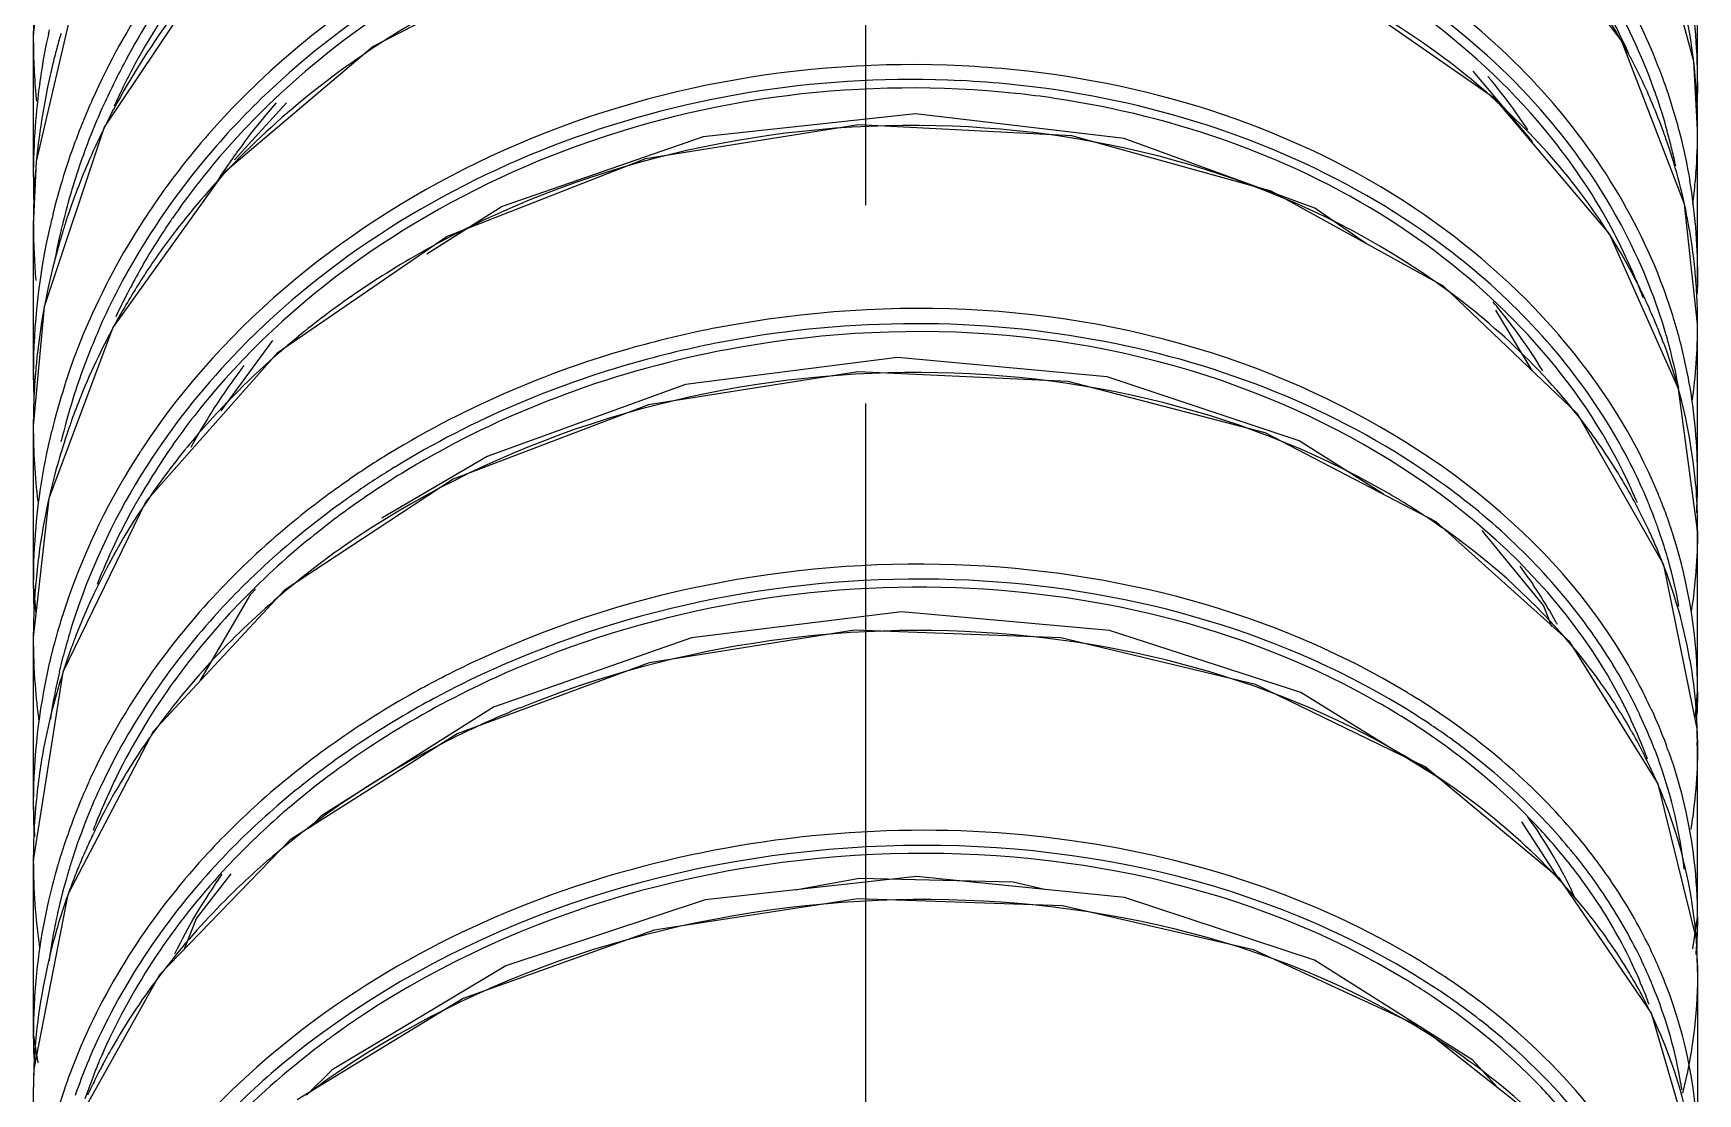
# Model space of a CAD drawing. Header units: millimetres. Extents: x 601 to 1195, y -13 to 407.
# Drawn here: x 716.41 to 727.08, y 362.45 to 369.24 of the extents above; entities that cross this region are included whole.
import ezdxf

# ---------------------------------------------------------------- set-up
doc = ezdxf.new("R2010")
doc.units = ezdxf.units.MM
doc.header["$LTSCALE"] = 0.1
doc.linetypes.add('CENTERX2', pattern=[101.6, 63.5, -12.7, 12.7, -12.7])
doc.layers.add('CENTER', color=1, linetype='CENTERX2')

msp = doc.modelspace()

# ---------------------------------------------------------------- linework, layer by layer
at = {"color": 7, "linetype": 'Continuous'}
for p, q in [((716.503, 370.115), (716.413, 369.225)), ((726.591, 369.195), (725.877, 370.121)), ((727.054, 369.06), (726.766, 370.131)), ((719.749, 369.752), (718.592, 369.156)), ((727.079, 368.93), (727.079, 369.801)), ((727.079, 368.922), (727.079, 369.794)), ((717.566, 369.68), (716.867, 368.64)), ((716.702, 369.576), (716.432, 368.419)), ((716.413, 369.225), (716.413, 368.322)), ((726.995, 368.147), (726.591, 369.195)), ((718.592, 369.156), (717.63, 368.342)), ((727.079, 368.624), (727.054, 369.06)), ((717.703, 368.431), (718.036, 368.795)), ((716.867, 368.64), (716.483, 367.488)), ((727.079, 368.613), (727.076, 368.666)), ((727.079, 367.691), (727.079, 368.624)), ((720.337, 368.436), (719.066, 367.939)), ((716.432, 368.419), (716.413, 368.007)), ((717.63, 368.342), (716.923, 367.357)), ((725.451, 367.62), (724.347, 368.229)), ((719.418, 368.132), (718.935, 367.825)), ((724.958, 367.892), (724.625, 368.121)), ((727.079, 367.377), (726.995, 368.147)), ((716.414, 368.023), (716.413, 367.997)), ((716.413, 368.012), (716.413, 367.045)), ((719.066, 367.939), (717.975, 367.192)), ((726.956, 366.964), (726.514, 367.957)), ((716.483, 367.488), (716.413, 366.724)), ((725.783, 367.468), (726.017, 367.081)), ((727.079, 366.395), (727.079, 367.377)), ((716.923, 367.357), (716.512, 366.26)), ((717.616, 366.823), (717.948, 367.273)), ((717.975, 367.192), (717.135, 366.242)), ((727.079, 366.055), (726.956, 366.964)), ((716.413, 366.727), (716.413, 365.955)), ((719.104, 366.384), (718.023, 365.673)), ((716.512, 366.26), (716.413, 365.371)), ((717.135, 366.242), (716.602, 365.149)), ((726.259, 365.343), (725.403, 366.111)), ((727.079, 366.044), (727.073, 366.09)), ((727.079, 365.011), (727.079, 366.055)), ((716.413, 365.955), (716.413, 365.717)), ((727.077, 364.784), (726.862, 365.835)), ((716.413, 365.717), (716.43, 365.524)), ((718.023, 365.673), (717.182, 364.768)), ((716.413, 365.371), (716.413, 364.302)), ((716.413, 365.371), (716.413, 365.371)), ((720.632, 365.369), (719.362, 364.923)), ((726.826, 364.432), (726.259, 365.343)), ((716.602, 365.149), (716.413, 363.941)), ((720.359, 365.208), (719.129, 364.752)), ((727.063, 364.844), (727.079, 365.025)), ((717.182, 364.768), (716.634, 363.723)), ((727.079, 364.662), (727.077, 364.784)), ((727.079, 364.651), (727.077, 364.699)), ((727.079, 363.568), (727.079, 364.663)), ((726.195, 363.824), (725.333, 364.542)), ((727.071, 363.437), (726.826, 364.432)), ((716.413, 364.314), (716.421, 364.096)), ((725.951, 364.19), (726.179, 363.837)), ((716.415, 363.953), (716.413, 363.93)), ((716.413, 363.942), (716.413, 362.825)), ((716.413, 363.942), (716.413, 363.941)), ((721.295, 363.753), (721.708, 363.828)), ((726.783, 362.963), (726.195, 363.824)), ((716.634, 363.723), (716.416, 362.604)), ((727.048, 363.376), (727.079, 363.579)), ((727.08, 363.201), (727.071, 363.437)), ((717.221, 363.21), (716.663, 362.213)), ((719.442, 363.267), (718.328, 362.6)), ((727.08, 362.072), (727.08, 363.205)), ((719.167, 363.057), (718.103, 362.408)), ((727.06, 362.016), (726.783, 362.963)), ((716.413, 362.833), (716.413, 362.833)), ((716.413, 362.833), (716.441, 362.645)), ((726.157, 362.203), (725.302, 362.876)), ((716.416, 362.604), (716.413, 362.448)), ((718.328, 362.6), (718.164, 362.438)), ((725.798, 362.486), (725.639, 362.662)), ((716.413, 362.451), (716.413, 361.561))]:
    msp.add_line(p, q, dxfattribs=at)
for points in [[(726.514, 367.957), (725.781, 368.821), (724.804, 369.502)], [(725.638, 368.998), (726.017, 368.549), (726.021, 368.538)], [(724.625, 368.121), (723.404, 368.567), (722.066, 368.724), (720.705, 368.577), (719.418, 368.132)], [(724.347, 368.229), (723.069, 368.583), (721.701, 368.654), (720.337, 368.436)], [(726.862, 365.835), (726.309, 366.803), (725.451, 367.62)], [(721.952, 367.164), (720.592, 366.99), (719.322, 366.529), (718.647, 366.134)], [(725.066, 366.288), (724.526, 366.631), (723.296, 367.04), (721.952, 367.164)], [(725.403, 366.111), (724.308, 366.681), (723.044, 367.01), (721.697, 367.072), (720.355, 366.86), (719.104, 366.384)], [(725.695, 366.055), (726.092, 365.573), (726.143, 365.44)], [(717.483, 365.092), (717.807, 365.648), (717.838, 365.679)], [(725.412, 364.476), (724.537, 365.018), (723.31, 365.415), (721.977, 365.535), (720.632, 365.369)], [(725.333, 364.542), (724.246, 365.07), (722.999, 365.369), (721.676, 365.418), (720.359, 365.208)], [(719.362, 364.923), (718.255, 364.225), (718.187, 364.154)], [(719.129, 364.752), (718.06, 364.073), (717.221, 363.21)], [(717.383, 363.376), (717.458, 363.57), (717.681, 363.857)], [(725.639, 362.662), (724.624, 363.302), (723.406, 363.705), (722.072, 363.839), (720.718, 363.689), (719.442, 363.267)], [(721.708, 363.828), (722.692, 363.805), (722.894, 363.757)], [(725.302, 362.876), (724.233, 363.37), (723.008, 363.652), (721.698, 363.696), (720.391, 363.495), (719.167, 363.057)]]:
    msp.add_lwpolyline(points, dxfattribs=at)
for centre, radius, start, end in [((723.288, 368.616), 3.792, 4.4869, 17.71), ((723.293, 368.929), 3.786, 0.0102, 10.4716), ((723.188, 367.577), 3.84, 20.4713, 31.1917), ((720.88, 369.224), 4.467, 177.8765, 179.9865), ((723.132, 367.227), 3.978, 29.9847, 32.665), ((723.18, 367.579), 3.781, 23.5079, 28.4723), ((720.897, 369.224), 4.484, 180.0383, 184.7886), ((720.84, 368.316), 4.428, 168.4993, 172.162), ((720.867, 368.311), 4.454, 168.0375, 168.5023), ((720.872, 368.31), 4.46, 167.6733, 168.0376), ((720.862, 367.989), 4.451, 163.67, 164.7986), ((723.191, 367.262), 3.909, 27.8554, 29.9808), ((720.833, 367.997), 4.421, 164.7983, 166.256), ((721.001, 366.914), 4.539, 151.6591, 155.6682), ((721.019, 366.913), 4.492, 150.5309, 154.2987), ((723.246, 367.29), 3.848, 23.3073, 27.861), ((720.813, 368.002), 4.4, 166.2568, 168.284), ((722.049, 362.667), 6.373, 84.1269, 87.1729), ((722.658, 365.34), 4.671, 50.4978, 51.303), ((722.903, 366.579), 3.703, 36.0117, 40.1166), ((723.348, 367.671), 3.735, 18.968, 20.3683), ((720.789, 368.323), 4.376, 172.1629, 175.7846), ((720.803, 368.004), 4.39, 168.2837, 172.039), ((720.978, 366.933), 4.446, 154.3033, 155.5361), ((721.396, 365.188), 5.061, 132.5319, 138.8171), ((722.049, 362.648), 6.297, 84.2051, 87.2107), ((722.061, 362.762), 6.128, 81.5853, 83.931), ((723.333, 367.636), 3.683, 19.5756, 20.3915), ((723.353, 367.643), 3.663, 15.8783, 19.5779), ((723.37, 367.678), 3.712, 15.3383, 18.9699), ((723.354, 368.625), 3.725, 3.5448, 4.4343), ((723.365, 368.626), 3.715, 1.4797, 3.5453), ((723.297, 368.93), 3.783, 358.0822, 359.3235), ((722.627, 368.921), 4.452, 358.2544, 359.413), ((722.626, 368.921), 4.453, 0.0155, 0.4264), ((723.298, 368.93), 3.782, 359.3236, 0.0006), ((722.627, 368.921), 4.452, 359.413, 0.0155), ((720.905, 369.224), 4.492, 184.788, 185.3401), ((720.901, 366.988), 4.498, 156.0257, 160.0351), ((720.913, 366.954), 4.443, 155.6665, 160.3775), ((720.988, 366.594), 4.6, 152.0284, 152.5852), ((721.373, 365.84), 4.508, 139.0449, 141.0112), ((722.955, 366.618), 3.638, 35.5115, 36.0006), ((723.311, 367.319), 3.776, 20.2471, 23.3015), ((720.774, 368.325), 4.361, 175.791, 180.037), ((720.921, 366.629), 4.523, 152.576, 156.5494), ((721.31, 365.89), 4.428, 141.0074, 144.2655), ((722.985, 366.639), 3.601, 33.4019, 35.5142), ((723.374, 367.649), 3.64, 14.952, 15.875), ((723.391, 367.684), 3.69, 14.4262, 15.3352), ((723.374, 368.626), 3.705, 0.8259, 1.479), ((723.379, 368.626), 3.7, 359.9691, 0.8259), ((722.711, 368.615), 4.368, 0.0297, 0.8168), ((720.785, 368.007), 4.372, 172.0396, 176.1695), ((721.176, 365.405), 4.84, 139.1992, 146.3672), ((721.262, 365.334), 4.951, 138.8449, 139.2238), ((723.349, 367.333), 3.736, 18.9153, 20.2437), ((723.396, 367.348), 3.687, 14.645, 18.9212), ((723.385, 367.652), 3.629, 13.3859, 14.9523), ((723.415, 367.69), 3.666, 9.5182, 14.4297), ((723.356, 368.626), 3.723, 355.678, 359.9436), ((720.816, 367.019), 4.408, 160.0372, 163.6058), ((720.828, 366.985), 4.353, 160.3843, 163.3388), ((720.841, 366.664), 4.436, 156.5584, 159.0806), ((721.202, 365.371), 4.733, 139.0757, 145.4263), ((721.213, 365.959), 4.309, 144.852, 147.6458), ((721.259, 365.927), 4.365, 144.2719, 144.8567), ((723.399, 367.656), 3.615, 11.7117, 13.3859), ((720.784, 368.325), 4.37, 180.0361, 180.7244), ((721.269, 364.95), 4.97, 135.8636, 142.4507), ((723.332, 368.628), 3.748, 354.8016, 355.6811), ((720.786, 368.325), 4.373, 180.7243, 181.1686), ((720.789, 368.325), 4.376, 181.1686, 182.0548), ((720.768, 368.008), 4.355, 176.1715, 177.8805), ((720.746, 367.04), 4.335, 163.6093, 166.0866), ((720.763, 367.004), 4.285, 163.3397, 166.0871), ((720.804, 366.678), 4.397, 159.0802, 161.9992), ((723.463, 367.366), 3.617, 10.9312, 14.6418), ((723.467, 367.699), 3.612, 359.9714, 9.5195), ((723.316, 368.629), 3.763, 352.6337, 354.8006), ((720.759, 368.008), 4.346, 177.8806, 179.2811), ((720.753, 368.008), 4.34, 179.2813, 179.9543), ((720.059, 368.001), 3.646, 179.7323, 180.0485), ((720.738, 368.008), 4.324, 180.012, 184.6631), ((720.713, 367.048), 4.3, 166.5304, 167.2188), ((720.716, 367.047), 4.303, 166.0895, 166.5304), ((720.729, 367.013), 4.25, 166.0908, 166.5978), ((720.775, 366.688), 4.366, 162.0016, 163.0179), ((720.935, 365.563), 4.551, 146.344, 156.203), ((721.073, 365.463), 4.575, 145.4606, 146.3481), ((723.334, 366.272), 3.627, 20.5832, 29.5099), ((723.5, 367.374), 3.579, 10.1108, 10.9257), ((723.507, 367.375), 3.572, 4.8075, 10.1095), ((720.691, 367.053), 4.278, 167.2209, 179.9167), ((720.695, 366.71), 4.283, 162.9946, 173.4818), ((720.722, 367.014), 4.243, 166.5972, 169.3666), ((721.022, 365.496), 4.514, 146.341, 150.5485), ((721.077, 365.1), 4.727, 142.4715, 146.6262), ((721.718, 362.855), 5.724, 119.2867, 124.8709), ((720.878, 365.563), 4.42, 150.3915, 156.2538), ((720.952, 365.536), 4.433, 150.5554, 152.6095), ((720.99, 365.159), 4.621, 146.6409, 146.9715), ((722.817, 367.689), 4.263, 0.03, 0.7825), ((723.499, 367.7), 3.58, 359.0663, 359.9473), ((722.819, 367.689), 4.261, 359.2534, 0.0298), ((720.902, 365.563), 4.376, 152.6092, 154.8394), ((720.945, 365.187), 4.568, 146.9656, 150.7567), ((723.467, 366.32), 3.551, 17.3882, 20.8008), ((723.487, 366.358), 3.597, 16.9776, 20.3456), ((723.51, 367.375), 3.569, 3.4582, 4.8056), ((723.509, 367.375), 3.57, 0.7923, 3.4579), ((723.49, 367.7), 3.59, 357.9899, 359.0662), ((722.812, 367.689), 4.268, 358.4991, 359.2534), ((721.588, 363.044), 5.495, 124.8824, 129.2412), ((723.031, 365.216), 3.578, 35.3166, 40.1042), ((723.41, 365.965), 3.686, 25.2281, 25.737), ((723.424, 365.971), 3.669, 24.6279, 25.2282), ((723.465, 365.99), 3.624, 22.0929, 24.6318), ((720.727, 365.661), 4.322, 156.2678, 161.8796), ((720.824, 365.254), 4.43, 150.7413, 157.9773), ((723.507, 366.333), 3.509, 16.385, 17.3831), ((723.531, 366.371), 3.551, 15.525, 16.9731), ((723.498, 367.376), 3.581, 352.0997, 359.969), ((723.508, 367.375), 3.571, 0.0245, 0.7922), ((720.744, 365.623), 4.272, 156.2718, 161.4045), ((721.371, 363.303), 5.156, 129.1952, 137.6459), ((723.145, 365.298), 3.438, 31.1701, 35.3109), ((723.52, 366.012), 3.565, 20.4089, 22.0903), ((723.52, 366.337), 3.496, 15.8665, 16.3847), ((723.538, 366.342), 3.477, 14.2869, 15.8674), ((723.586, 366.386), 3.494, 10.3083, 15.5338), ((720.591, 366.726), 4.178, 173.5268, 175.0223), ((723.583, 366.353), 3.43, 10.3162, 14.2917), ((719.932, 367.048), 3.518, 179.7112, 180.0494), ((720.64, 367.056), 4.227, 179.9538, 180.559), ((719.935, 367.048), 3.521, 180.0494, 180.9269), ((720.584, 366.726), 4.171, 175.0237, 177.7549), ((721.152, 364.533), 4.259, 142.7297, 147.4202), ((720.634, 367.056), 4.22, 180.5588, 182.2592), ((720.654, 365.685), 4.244, 161.8879, 165.2826), ((720.676, 365.647), 4.2, 161.4107, 164.8419), ((723.63, 366.395), 3.449, 359.9877, 10.2869), ((720.592, 366.726), 4.179, 177.7547, 179.3521), ((720.704, 365.304), 4.3, 158.0045, 160.2127), ((721.067, 363.964), 4.594, 140.4052, 146.7503), ((720.596, 366.726), 4.183, 179.352, 179.9846), ((720.613, 366.726), 4.2, 180.028, 186.6323), ((720.617, 365.695), 4.206, 165.2865, 166.2933), ((720.639, 365.657), 4.162, 164.8458, 165.864), ((720.646, 365.325), 4.238, 160.7512, 162.0636), ((720.67, 365.317), 4.263, 160.2152, 160.752), ((721.119, 363.539), 4.811, 137.7022, 142.8954), ((721.014, 364.621), 4.095, 147.4262, 151.2873), ((720.543, 365.712), 4.131, 166.2747, 174.9229), ((720.592, 365.343), 4.181, 162.0599, 165.1232), ((720.622, 365.661), 4.145, 166.1807, 166.5687), ((720.628, 365.66), 4.151, 165.8643, 166.1807), ((720.904, 364.087), 4.539, 146.5942, 147.0633), ((721.663, 361.707), 5.68, 121.5326, 124.5773), ((721.707, 361.643), 5.607, 119.8077, 124.4221), ((720.524, 365.361), 4.111, 165.123, 175.0281), ((720.932, 364.054), 4.431, 146.771, 149.8497), ((721.67, 361.675), 5.618, 121.5492, 124.3716), ((723.438, 364.5), 3.675, 30.7249, 31.6894), ((723.502, 364.898), 3.458, 23.0133, 26.4737), ((721.508, 361.903), 5.337, 124.3214, 132.6951), ((722.631, 362.05), 4.908, 55.8759, 60.0554), ((723.48, 364.525), 3.626, 28.2562, 30.7273), ((723.693, 366.055), 3.387, 1.9404, 5.6216), ((723.634, 366.396), 3.445, 356.6029, 359.2308), ((722.921, 366.387), 4.158, 357.0086, 359.4007), ((723.637, 366.396), 3.442, 359.2312, 359.9757), ((720.739, 364.161), 4.212, 150.8224, 158.4158), ((720.869, 364.091), 4.359, 149.8556, 150.8578), ((723.544, 364.559), 3.553, 24.5677, 28.2597), ((723.542, 364.916), 3.415, 22.6799, 23.0065), ((723.605, 364.932), 3.416, 21.9338, 22.5907), ((723.628, 364.941), 3.391, 20.814, 21.9344), ((723.626, 364.972), 3.461, 21.6761, 22.3223), ((723.646, 364.98), 3.439, 20.786, 21.6764), ((723.67, 364.989), 3.414, 18.8217, 20.7866), ((721.614, 361.353), 5.611, 121.9126, 127.2632), ((722.793, 362.288), 4.62, 50.1052, 55.889), ((723.65, 364.95), 3.367, 19.5384, 20.8136), ((723.689, 364.995), 3.394, 17.6639, 18.8208), ((723.708, 366.056), 3.371, 1.0873, 1.9378), ((723.713, 366.056), 3.366, 359.9856, 1.0874), ((723.002, 366.046), 4.077, 359.9767, 1.0152), ((720.477, 365.72), 4.064, 174.9572, 179.9848), ((723.6, 364.585), 3.492, 22.9876, 24.5611), ((723.665, 364.955), 3.351, 18.3781, 19.5383), ((723.687, 364.962), 3.329, 15.7049, 18.3796), ((723.676, 366.057), 3.404, 351.2321, 359.9305), ((723.295, 363.878), 3.287, 28.9838, 36.3883), ((723.728, 364.973), 3.286, 10.4815, 15.7084), ((720.485, 365.72), 4.072, 180.0437, 180.7853), ((720.489, 365.72), 4.076, 180.7855, 182.3518), ((720.471, 365.367), 4.058, 175.381, 177.5627), ((720.479, 365.366), 4.066, 175.052, 175.3815), ((720.634, 363.845), 4.236, 154.6491, 155.2279), ((720.529, 364.268), 4.12, 160.9524, 162.4284), ((720.533, 364.234), 4.058, 160.6253, 163.6685), ((720.597, 363.862), 4.196, 155.2249, 158.1998), ((720.457, 365.367), 4.044, 177.9847, 179.1608), ((720.462, 365.367), 4.049, 177.5634, 177.9848), ((720.489, 364.281), 4.079, 162.4283, 163.9602), ((723.406, 363.943), 3.159, 28.5768, 28.9344), ((720.45, 365.368), 4.037, 179.1609, 179.9495), ((720.436, 365.368), 4.023, 179.9537, 184.3053), ((720.404, 364.304), 3.991, 164.9092, 177.4667), ((720.456, 364.29), 4.045, 163.9611, 164.9163), ((720.477, 364.251), 3.999, 163.6731, 164.9174), ((720.547, 363.882), 4.142, 158.8463, 159.9339), ((720.563, 363.876), 4.159, 158.2034, 158.8466), ((720.461, 363.912), 4.051, 159.9095, 168.9254), ((720.452, 364.258), 3.974, 164.9175, 167.0252), ((723.627, 363.452), 3.476, 24.7331, 31.2978), ((723.856, 364.664), 3.224, 4.374, 10.0877), ((720.426, 364.264), 3.947, 167.0235, 171.4937), ((721.884, 359.565), 6.144, 113.6558, 115.2051), ((721.899, 359.558), 6.102, 113.8489, 114.4042), ((723.606, 363.411), 3.431, 25.3084, 31.3356), ((720.444, 365.369), 4.031, 184.3117, 187.7007), ((720.792, 362.574), 4.292, 144.0519, 153.0081), ((721.873, 359.613), 6.041, 114.4033, 115.5072), ((722.718, 360.882), 4.832, 56.1303, 58.7866), ((723.848, 365.024), 3.232, 358.9224, 359.9544), ((720.908, 362.096), 4.581, 140.8658, 145.3628), ((721.948, 358.985), 6.408, 112.1709, 112.7931), ((722.672, 360.815), 4.764, 56.291, 60.2295), ((722.707, 360.843), 4.778, 56.4878, 58.841), ((723.646, 363.442), 3.317, 25.8638, 27.3941), ((723.862, 364.664), 3.218, 3.215, 4.3708), ((723.84, 365.024), 3.239, 357.954, 358.9224), ((723.104, 365.014), 3.975, 358.0893, 358.7757), ((723.113, 365.014), 3.967, 359.1592, 359.9613), ((723.108, 365.014), 3.971, 358.7758, 359.1592), ((721.939, 359.008), 6.382, 112.7934, 113.09), ((723.699, 363.467), 3.258, 21.6352, 25.871), ((723.72, 363.466), 3.304, 21.056, 25.2935), ((723.748, 363.509), 3.343, 20.5256, 24.7133), ((723.861, 364.664), 3.218, 0.9333, 3.2149), ((720.739, 362.213), 4.376, 145.3692, 150.3405), ((723.61, 363.04), 3.502, 29.3998, 30.002), ((723.648, 363.061), 3.46, 27.4685, 29.4025), ((723.113, 364.653), 3.967, 359.9855, 0.9336), ((723.86, 364.664), 3.219, 359.9823, 0.9332), ((720.352, 363.935), 3.94, 168.9623, 171.3562), ((723.694, 363.085), 3.407, 26.2496, 27.4666), ((723.743, 363.485), 3.211, 21.2012, 21.6253), ((723.756, 363.49), 3.197, 20.1343, 21.2017), ((723.741, 363.108), 3.355, 24.2375, 26.2515), ((723.783, 363.491), 3.237, 19.3255, 21.0464), ((723.799, 363.529), 3.287, 19.8916, 20.5151), ((723.817, 363.535), 3.269, 18.8184, 19.892), ((723.878, 363.555), 3.205, 13.398, 18.8312), ((723.842, 364.665), 3.238, 350.6614, 359.95), ((720.337, 364.31), 3.924, 177.5117, 179.9412), ((720.308, 363.942), 3.895, 171.3557, 174.2329), ((720.521, 362.735), 4.124, 154.8824, 155.4679), ((720.597, 362.679), 4.07, 153.0817, 154.9074), ((723.811, 363.139), 3.278, 21.2136, 24.2409), ((720.484, 362.751), 4.083, 155.4638, 158.6531), ((720.512, 362.707), 4.046, 154.8813, 158.0975), ((720.612, 362.286), 4.23, 150.3489, 154.043), ((720.542, 362.704), 4.009, 154.9038, 158.3307), ((720.321, 364.31), 3.908, 179.948, 183.0433), ((719.576, 364.301), 3.163, 179.9945, 180.9887), ((720.286, 363.945), 3.873, 174.2368, 177.6598), ((721.317, 360.453), 5.031, 130.4612, 131.6047), ((723.859, 363.158), 3.227, 20.7784, 21.2065), ((723.972, 363.579), 3.107, 0.0226, 13.3765), ((720.413, 362.779), 4.006, 158.6516, 162.6358), ((720.441, 362.736), 3.969, 158.096, 162.1185), ((720.496, 362.723), 3.96, 158.3364, 159.1263), ((720.289, 363.944), 3.876, 177.66, 179.2001), ((720.526, 362.328), 4.134, 154.3267, 155.8139), ((720.552, 362.316), 4.162, 154.0525, 154.328), ((723.447, 361.681), 3.656, 34.9278, 41.6072), ((720.291, 363.944), 3.878, 179.2001, 180.0392), ((719.54, 363.931), 3.127, 179.0489, 179.9506), ((720.36, 362.796), 3.951, 162.6428, 163.863), ((720.388, 362.753), 3.913, 162.1256, 163.3584), ((720.479, 362.35), 4.082, 155.8135, 157.5203), ((720.31, 363.945), 3.897, 180.0562, 188.2443), ((720.261, 362.823), 3.848, 163.8319, 174.0909), ((720.367, 362.76), 3.891, 163.3587, 164.3242), ((720.431, 362.369), 4.03, 157.5208, 159.0491), ((720.789, 361.623), 3.874, 144.8529, 153.6551), ((723.479, 361.721), 3.544, 34.7574, 38.6027), ((720.34, 362.403), 3.933, 159.0366, 163.8852), ((720.333, 362.769), 3.856, 164.3219, 166.959), ((723.376, 361.215), 3.835, 40.1347, 42.5988), ((723.668, 361.849), 3.316, 26.4939, 34.8009), ((723.677, 361.841), 3.375, 26.9131, 34.9367), ((723.705, 361.888), 3.412, 26.5556, 34.4743), ((720.289, 362.779), 3.811, 166.9605, 169.0132), ((724.038, 363.204), 3.042, 3.2761, 6.933), ((723.99, 363.581), 3.089, 357.6378, 359.0342), ((723.237, 363.569), 3.842, 358.0948, 359.3165), ((723.993, 363.581), 3.087, 359.0343, 359.9651), ((723.236, 363.569), 3.844, 359.3165, 359.9853), ((720.219, 362.438), 3.807, 163.8866, 174.1274), ((720.243, 362.788), 3.764, 169.0113, 172.2041), ((723.985, 363.582), 3.094, 355.5045, 357.6374), ((723.239, 363.569), 3.84, 356.8338, 358.0948), ((723.813, 361.926), 3.152, 25.6944, 26.4254), ((723.816, 361.915), 3.218, 26.1679, 26.8508), ((723.875, 361.944), 3.152, 22.7043, 26.1772), ((723.843, 361.96), 3.257, 25.8368, 26.4953), ((723.902, 361.988), 3.191, 22.403, 25.8458), ((724.053, 363.205), 3.026, 2.5751, 3.2731), ((724.059, 363.205), 3.02, 1.1979, 2.5753), ((720.168, 362.836), 3.754, 174.1461, 180.0386), ((722.791, 359.159), 4.745, 56.473, 58.7863), ((722.8, 359.194), 4.805, 56.3948, 58.6782), ((723.779, 361.511), 3.334, 29.5334, 31.6322), ((723.869, 361.953), 3.089, 22.5323, 25.7021), ((723.968, 362.016), 3.119, 21.22, 22.3939), ((724.066, 363.205), 3.014, 0.0074, 1.1978), ((722.801, 359.206), 4.645, 56.8894, 58.6006), ((722.961, 359.411), 4.442, 51.2877, 56.5052), ((722.971, 359.446), 4.501, 51.228, 56.4268), ((723.826, 361.539), 3.28, 27.7828, 29.5322), ((723.934, 361.98), 3.019, 20.1515, 22.526), ((723.93, 361.967), 3.092, 22.3654, 22.694), ((723.949, 361.975), 3.071, 21.2523, 22.3663), ((723.9, 361.577), 3.196, 23.2085, 27.7938), ((724.037, 362.008), 2.978, 9.7582, 21.287), ((720.17, 362.836), 3.757, 180.0508, 180.8543), ((720.173, 362.836), 3.76, 180.8544, 182.3328), ((720.148, 362.448), 3.735, 174.1613, 177.2107), ((721.45, 358.518), 5.311, 125.8082, 126.5411), ((720.177, 362.836), 3.763, 182.3327, 183.1658), ((720.277, 361.224), 3.873, 157.7958, 161.2127), ((720.334, 361.201), 3.934, 157.4461, 157.8034), ((720.364, 361.155), 3.899, 157.0656, 157.4266), ((720.397, 361.154), 3.866, 156.798, 157.2591), ((720.435, 360.733), 4.051, 151.4486, 152.7594), ((720.414, 361.146), 3.884, 156.0253, 156.7978), ((720.482, 360.707), 4.105, 150.4362, 151.4493), ((721.204, 358.792), 4.999, 128.7096, 135.3596), ((720.128, 362.449), 3.715, 177.2123, 178.9802), ((720.307, 361.178), 3.838, 157.4188, 160.8736), ((720.37, 361.165), 3.836, 157.2578, 158.8016), ((720.392, 360.755), 4.002, 152.7604, 153.5716), ((721.45, 358.046), 5.488, 124.2655, 126.8054), ((720.118, 362.449), 3.705, 178.9806, 179.9709), ((720.201, 361.25), 3.793, 161.2194, 162.8476), ((720.319, 361.185), 3.781, 158.8002, 161.0271), ((720.357, 360.773), 3.963, 153.5709, 155.1531), ((724.118, 362.025), 2.896, 8.8682, 9.6934)]:
    msp.add_arc(centre, radius, start, end, dxfattribs=at)
for points, knots in [([(724.389, 370.057), (723.257, 370.542), (720.652, 370.77), (718.335, 369.508), (717.534, 368.592)], [0, 0, 0, 0, 0.503253, 1, 1, 1, 1]), ([(718.022, 370.478), (717.89, 370.361), (717.395, 369.875), (717.001, 369.286), (716.791, 368.815)], [0, 0, 0, 0, 0.255701, 1, 1, 1, 1]), ([(724.019, 370.041), (722.931, 370.431), (720.503, 370.541), (718.369, 369.329), (717.626, 368.471)], [0, 0, 0, 0, 0.504656, 1, 1, 1, 1]), ([(724.362, 369.968), (723.33, 370.411), (720.969, 370.668), (718.8, 369.676), (717.975, 368.917)], [0, 0, 0, 0, 0.50044, 1, 1, 1, 1]), ([(718.087, 370.418), (717.977, 370.321), (717.559, 369.921), (717.21, 369.448), (717.005, 369.069)], [0, 0, 0, 0, 0.25471, 1, 1, 1, 1]), ([(718.213, 370.292), (718.079, 370.184), (717.577, 369.739), (717.161, 369.193), (716.926, 368.752)], [0, 0, 0, 0, 0.255665, 1, 1, 1, 1]), ([(726.849, 368.971), (726.713, 369.337), (726.451, 369.804), (726.112, 370.206), (726.021, 370.305)], [0, 0, 0, 0, 0.744035, 1, 1, 1, 1]), ([(726.491, 368.059), (726.377, 368.259), (725.827, 369.052), (724.998, 369.632), (724.326, 369.92)], [0, 0, 0, 0, 0.239387, 1, 1, 1, 1]), ([(726.86, 367.608), (726.671, 368.119), (726.027, 369.096), (725.067, 369.745), (724.534, 369.992)], [0, 0, 0, 0, 0.481121, 1, 1, 1, 1]), ([(726.447, 368.256), (726.336, 368.429), (725.818, 369.116), (725.091, 369.632), (724.499, 369.906)], [0, 0, 0, 0, 0.240452, 1, 1, 1, 1]), ([(722.363, 369.032), (721.339, 369.083), (719.296, 368.713), (717.648, 367.394), (717.115, 366.586)], [0, 0, 0, 0, 0.514525, 1, 1, 1, 1]), ([(722.355, 368.937), (721.5, 368.979), (719.789, 368.725), (718.307, 367.805), (717.732, 367.213)], [0, 0, 0, 0, 0.509477, 1, 1, 1, 1]), ([(726.828, 366.286), (726.523, 367.028), (725.297, 368.382), (723.601, 368.914), (722.701, 369.007)], [0, 0, 0, 0, 0.469956, 1, 1, 1, 1]), ([(722.708, 368.855), (721.742, 368.958), (719.781, 368.722), (718.12, 367.609), (717.527, 366.892)], [0, 0, 0, 0, 0.51092, 1, 1, 1, 1]), ([(725.577, 367.78), (725.382, 367.937), (724.515, 368.524), (723.474, 368.833), (722.685, 368.913)], [0, 0, 0, 0, 0.239483, 1, 1, 1, 1]), ([(726.73, 367.565), (726.667, 367.695), (726.38, 368.212), (725.974, 368.66), (725.629, 368.944)], [0, 0, 0, 0, 0.243425, 1, 1, 1, 1]), ([(726.598, 366.44), (726.283, 367.072), (725.193, 368.206), (723.736, 368.708), (722.957, 368.824)], [0, 0, 0, 0, 0.472734, 1, 1, 1, 1]), ([(725.299, 367.717), (724.402, 368.317), (722.152, 368.942), (719.9, 368.398), (718.918, 367.847)], [0, 0, 0, 0, 0.489348, 1, 1, 1, 1]), ([(726.565, 366.43), (726.488, 366.555), (726.141, 367.05), (725.68, 367.463), (725.299, 367.717)], [0, 0, 0, 0, 0.241819, 1, 1, 1, 1]), ([(726.759, 366.244), (726.698, 366.389), (726.408, 366.972), (725.961, 367.472), (725.577, 367.78)], [0, 0, 0, 0, 0.242075, 1, 1, 1, 1]), ([(726.597, 365.258), (726.085, 366.101), (724.225, 367.434), (722.021, 367.569), (720.915, 367.376)], [0, 0, 0, 0, 0.467777, 1, 1, 1, 1]), ([(720.915, 367.376), (720.716, 367.342), (719.942, 367.171), (719.197, 366.857), (718.693, 366.548)], [0, 0, 0, 0, 0.254002, 1, 1, 1, 1]), ([(725.43, 366.366), (724.819, 366.805), (723.325, 367.411), (721.727, 367.42), (720.933, 367.282)], [0, 0, 0, 0, 0.482847, 1, 1, 1, 1]), ([(726.591, 364.968), (726.136, 365.847), (724.29, 367.277), (722.056, 367.425), (720.934, 367.228)], [0, 0, 0, 0, 0.465012, 1, 1, 1, 1]), ([(720.933, 367.282), (720.736, 367.248), (719.969, 367.079), (719.231, 366.769), (718.731, 366.462)], [0, 0, 0, 0, 0.253996, 1, 1, 1, 1]), ([(725.081, 366.303), (724.135, 366.848), (721.847, 367.349), (719.605, 366.712), (718.648, 366.115)], [0, 0, 0, 0, 0.49203, 1, 1, 1, 1]), ([(718.44, 366.383), (718.319, 366.3), (717.859, 365.955), (717.454, 365.535), (717.203, 365.189)], [0, 0, 0, 0, 0.256554, 1, 1, 1, 1]), ([(726.537, 365.195), (726.469, 365.306), (726.163, 365.751), (725.763, 366.128), (725.43, 366.366)], [0, 0, 0, 0, 0.241719, 1, 1, 1, 1]), ([(718.538, 366.268), (718.418, 366.186), (717.964, 365.848), (717.565, 365.434), (717.318, 365.093)], [0, 0, 0, 0, 0.2566, 1, 1, 1, 1]), ([(725.222, 365.015), (724.363, 365.536), (722.273, 366.078), (720.172, 365.658), (719.218, 365.205)], [0, 0, 0, 0, 0.487739, 1, 1, 1, 1]), ([(717.889, 365.826), (717.779, 365.724), (717.368, 365.309), (717.033, 364.817), (716.849, 364.424)], [0, 0, 0, 0, 0.257158, 1, 1, 1, 1]), ([(725.179, 364.932), (724.356, 365.43), (722.361, 365.963), (720.346, 365.599), (719.418, 365.192)], [0, 0, 0, 0, 0.487001, 1, 1, 1, 1]), ([(726.644, 364.791), (726.588, 364.887), (726.341, 365.272), (726.022, 365.61), (725.757, 365.832)], [0, 0, 0, 0, 0.242892, 1, 1, 1, 1]), ([(725.037, 364.95), (724.225, 365.415), (722.283, 365.903), (720.33, 365.536), (719.431, 365.139)], [0, 0, 0, 0, 0.487946, 1, 1, 1, 1]), ([(725.673, 364.291), (724.863, 364.915), (722.74, 365.646), (720.551, 365.334), (719.53, 364.918)], [0, 0, 0, 0, 0.48146, 1, 1, 1, 1]), ([(719.218, 365.205), (719.095, 365.147), (718.619, 364.902), (718.175, 364.591), (717.877, 364.327)], [0, 0, 0, 0, 0.255549, 1, 1, 1, 1]), ([(719.267, 365.124), (719.146, 365.067), (718.679, 364.828), (718.244, 364.526), (717.95, 364.269)], [0, 0, 0, 0, 0.255453, 1, 1, 1, 1]), ([(719.436, 364.879), (719.298, 364.821), (718.771, 364.573), (718.278, 364.25), (717.948, 363.969)], [0, 0, 0, 0, 0.255915, 1, 1, 1, 1]), ([(726.18, 364.108), (725.999, 364.313), (725.724, 364.562), (725.424, 364.775), (725.345, 364.827)], [0, 0, 0, 0, 0.742754, 1, 1, 1, 1]), ([(726.518, 363.819), (726.448, 363.921), (726.134, 364.332), (725.737, 364.676), (725.411, 364.894)], [0, 0, 0, 0, 0.240974, 1, 1, 1, 1]), ([(726.248, 363.932), (726.185, 364.012), (725.909, 364.33), (725.581, 364.601), (725.315, 364.778)], [0, 0, 0, 0, 0.242273, 1, 1, 1, 1]), ([(717.877, 364.327), (717.747, 364.211), (717.269, 363.742), (716.891, 363.168), (716.7, 362.71)], [0, 0, 0, 0, 0.259301, 1, 1, 1, 1]), ([(717.95, 364.269), (717.821, 364.156), (717.344, 363.694), (716.965, 363.127), (716.773, 362.675)], [0, 0, 0, 0, 0.259338, 1, 1, 1, 1]), ([(725.298, 363.299), (724.627, 363.707), (723.027, 364.225), (720.535, 364.106), (718.263, 363.16), (717.144, 361.964), (716.808, 361.301)], [0, 0, 0, 0, 0.246123, 0.509977, 0.767066, 1, 1, 1, 1]), ([(717.977, 364.214), (717.856, 364.108), (717.411, 363.673), (717.053, 363.146), (716.865, 362.724)], [0, 0, 0, 0, 0.258797, 1, 1, 1, 1]), ([(725.25, 363.218), (724.194, 363.858), (721.576, 364.366), (719.064, 363.486), (718.077, 362.693)], [0, 0, 0, 0, 0.493931, 1, 1, 1, 1]), ([(717.948, 363.969), (717.842, 363.879), (717.446, 363.513), (717.109, 363.081), (716.912, 362.733)], [0, 0, 0, 0, 0.257542, 1, 1, 1, 1]), ([(725.221, 363.171), (724.219, 363.782), (721.734, 364.297), (719.327, 363.534), (718.343, 362.825)], [0, 0, 0, 0, 0.491789, 1, 1, 1, 1]), ([(725.256, 362.89), (724.245, 363.486), (721.769, 363.991), (719.362, 363.265), (718.36, 362.582)], [0, 0, 0, 0, 0.491696, 1, 1, 1, 1]), ([(726.276, 362.26), (726.213, 362.339), (725.935, 362.655), (725.605, 362.923), (725.338, 363.097)], [0, 0, 0, 0, 0.241255, 1, 1, 1, 1]), ([(726.618, 362.04), (726.564, 362.124), (726.328, 362.463), (726.033, 362.759), (725.789, 362.955)], [0, 0, 0, 0, 0.241721, 1, 1, 1, 1]), ([(726.557, 361.975), (726.504, 362.058), (726.271, 362.392), (725.979, 362.684), (725.739, 362.877)], [0, 0, 0, 0, 0.241675, 1, 1, 1, 1])]:
    msp.add_open_spline(points, degree=3, knots=knots, dxfattribs=at)
for points in [[(717.994, 370.249), (717.647, 369.92), (717.343, 369.538), (717.108, 369.122)], [(725.578, 368.986), (725.352, 369.167), (725.108, 369.327), (724.854, 369.466)], [(718.88, 369.326), (718.45, 369.076), (718.048, 368.768), (717.702, 368.411)], [(717.587, 368.52), (717.378, 368.282), (717.192, 368.022), (717.036, 367.746)], [(726.786, 367.581), (726.697, 367.816), (726.582, 368.043), (726.447, 368.256)], [(727.063, 366.387), (727.034, 366.683), (726.965, 366.977), (726.862, 367.256)], [(717.732, 367.213), (717.525, 367), (717.337, 366.767), (717.173, 366.52)], [(720.934, 367.228), (720.232, 367.105), (719.539, 366.863), (718.92, 366.508)], [(717.095, 366.555), (716.905, 366.262), (716.748, 365.944), (716.634, 365.613)], [(717.173, 366.52), (716.981, 366.228), (716.821, 365.91), (716.705, 365.58)], [(717.282, 366.441), (717.098, 366.198), (716.936, 365.935), (716.806, 365.659)], [(727.079, 365.025), (727.079, 365.362), (727.025, 365.703), (726.923, 366.025)], [(727.03, 365.228), (726.986, 365.475), (726.912, 365.718), (726.815, 365.948)], [(718.217, 365.818), (717.899, 365.576), (717.606, 365.297), (717.355, 364.987)], [(717.203, 365.189), (717.044, 364.968), (716.903, 364.732), (716.787, 364.485)], [(719.272, 365.065), (718.836, 364.857), (718.42, 364.594), (718.053, 364.28)], [(726.993, 363.885), (726.967, 364.115), (726.914, 364.343), (726.837, 364.562)], [(726.199, 363.811), (726.038, 363.986), (725.861, 364.146), (725.673, 364.291)], [(727.057, 363.571), (727.027, 363.82), (726.965, 364.068), (726.876, 364.303)], [(726.298, 363.692), (726.214, 363.878), (726.11, 364.056), (725.991, 364.221)], [(726.618, 363.26), (726.525, 363.41), (726.421, 363.553), (726.308, 363.688)], [(726.984, 362.45), (727.046, 362.694), (727.079, 362.949), (727.08, 363.201)], [(727.08, 362.073), (727.079, 362.437), (727.008, 362.806), (726.876, 363.145)], [(725.944, 362.394), (725.732, 362.581), (725.499, 362.747), (725.256, 362.89)], [(718.288, 362.785), (718.071, 362.624), (717.866, 362.446), (717.678, 362.253)], [(727.036, 362.173), (726.997, 362.4), (726.929, 362.624), (726.838, 362.836)]]:
    msp.add_open_spline(points, degree=3, dxfattribs=at)
at = {"layer": 'CENTER'}
msp.add_line((721.746, 387.189), (721.746, 82.203), dxfattribs=at)

doc.saveas('drawing.dxf')
